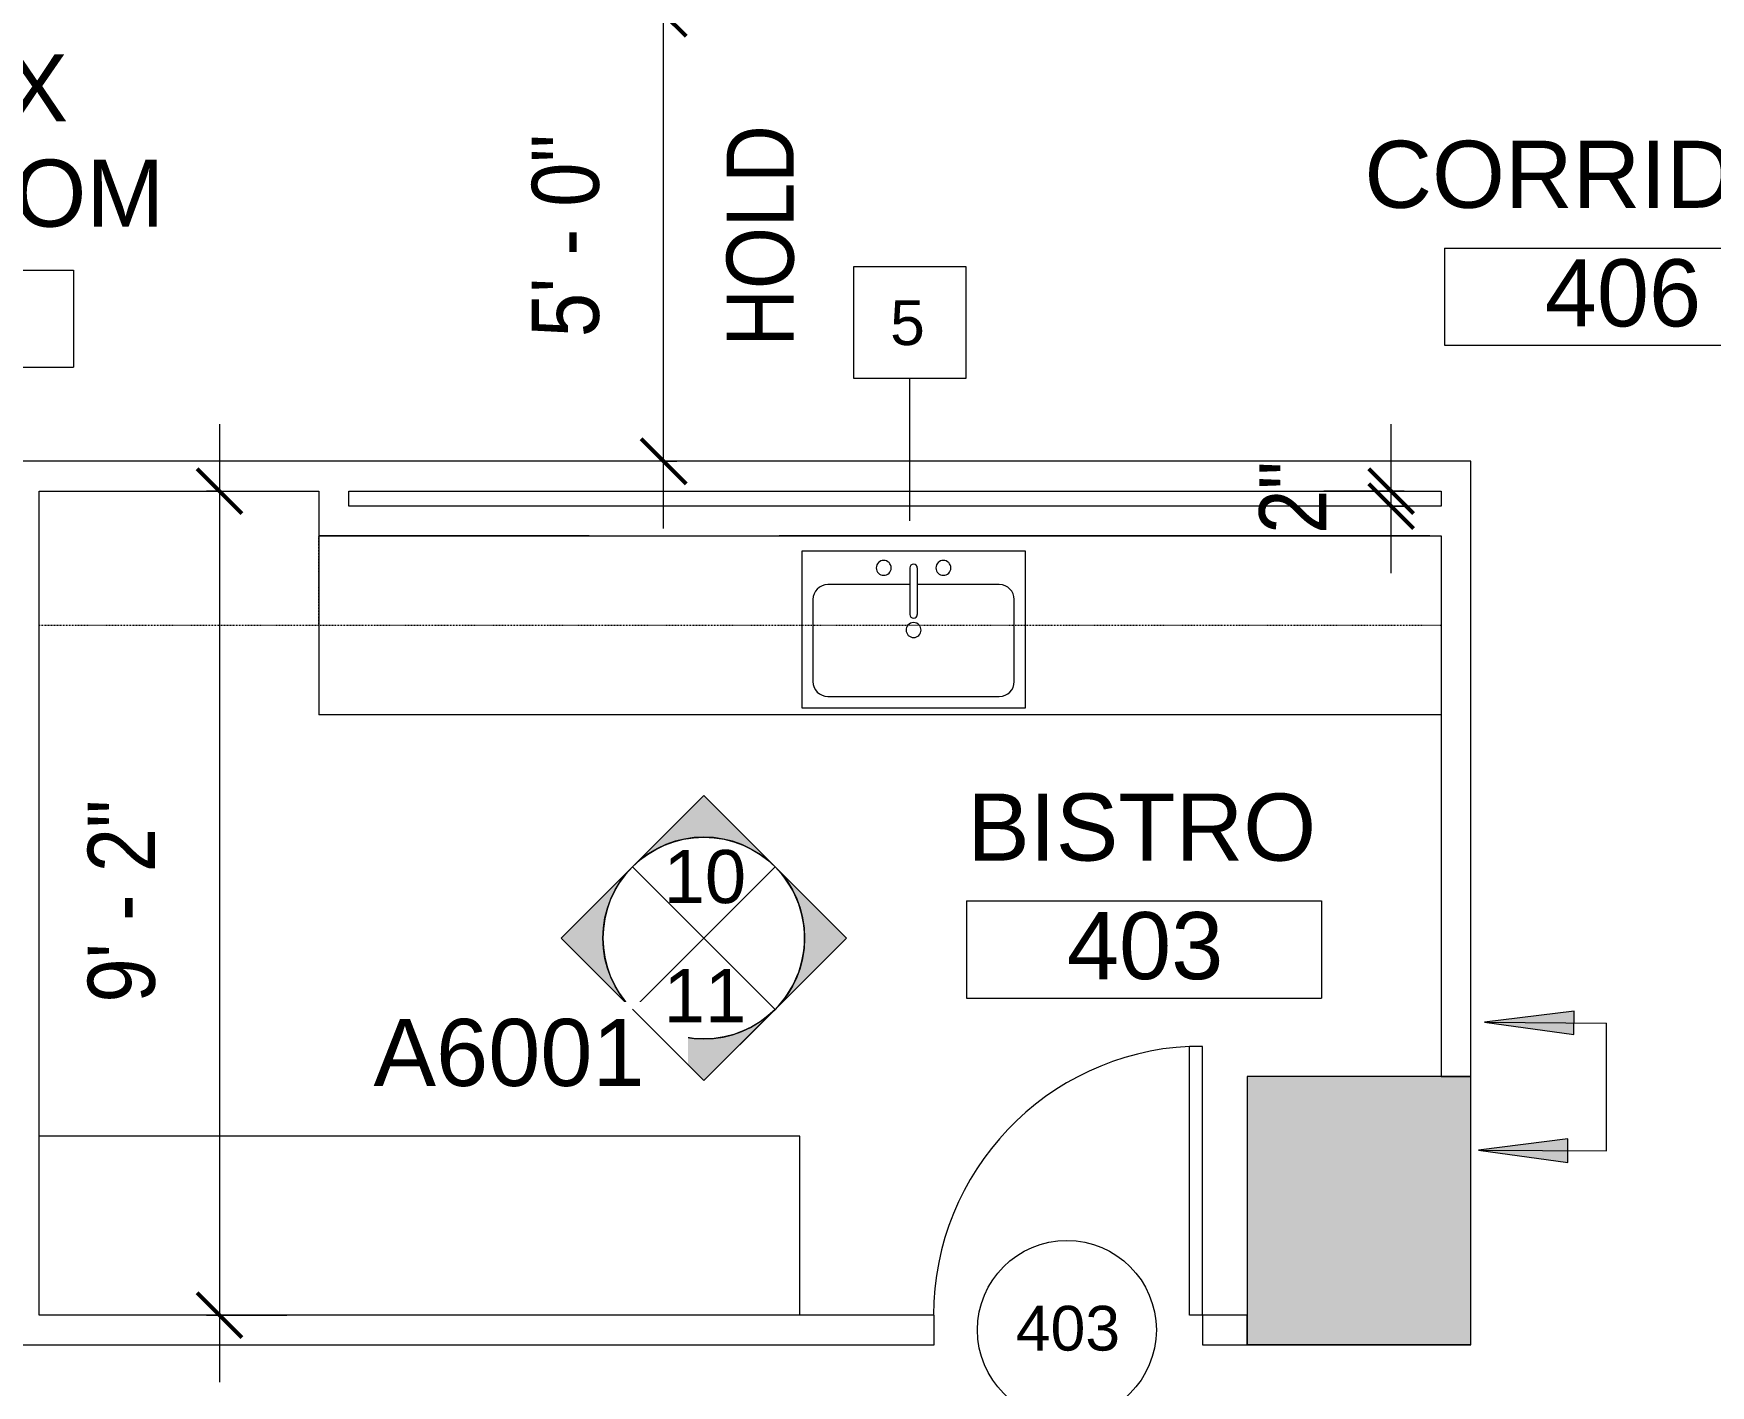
# Model space of a CAD drawing. Header units: inches. Extents: x -865 to 1895, y -762 to 1388.
# Drawn here: x 668.9 to 893.8, y -346.6 to -165.4 of the extents above; entities that cross this region are included whole.
import ezdxf

# ---------------------------------------------------------------- set-up
doc = ezdxf.new("R2010")
doc.units = ezdxf.units.IN
doc.header["$MEASUREMENT"] = 0
doc.linetypes.add('Overhead', pattern=[0.15625, 0.09375, -0.0625])
for name, color, linetype, lineweight in [('4th Floor Revit Background_dwg', 8, 'Continuous', 9), ('8309_BB$0$BB_COL_FILL', 7, 'Continuous', 9), ('A-ANNO-DIMS', 211, 'Continuous', 9), ('A-ANNO-DIMS-96', 211, 'Continuous', 9), ('A-ANNO-NOTE', 131, 'Continuous', 9), ('A-AREA-IDEN', 2, 'Continuous', 20), ('A-DETL-THIN', 151, 'Continuous', 9), ('A-DOOR', 31, 'Continuous', 9), ('A-DOOR-IDEN', 31, 'Continuous', 20), ('A-EXIST-WALL-INT', 7, 'Continuous', 9), ('A-WALL', 113, 'Continuous', 9), ('A-WALL-IDEN', 211, 'Continuous', 20), ('G-ANNO-SYMB', 111, 'Continuous', 9), ('P-SANR-FIXT', 6, 'Continuous', 9), ('Q-CASE', 31, 'Continuous', 9)]:
    doc.layers.add(name, color=color, linetype=linetype, lineweight=lineweight)
doc.styles.add('Arial_1', font='arial.ttf', dxfattribs={"height": 9})
doc.styles.add('Arial_2', font='arial.ttf', dxfattribs={"height": 7.125})
doc.styles.add('Arial_3', font='arial.ttf', dxfattribs={"height": 6})
doc.styles.add('Arial_4', font='arial.ttf', dxfattribs={"width": 0.85, "height": 9})
doc.dimstyles.new('Linear_-_3_32__Arial__85_-_1__Tolerance', dxfattribs={"dimscale": 12, "dimtxt": 9.182335, "dimasz": 0.5, "dimexe": 0.75, "dimexo": 0.5, "dimgap": 0.5, "dimtad": 1, "dimdec": 0, "dimzin": 3, "dimdsep": 46, "dimlunit": 4, "dimtxsty": 'Arial_4', "dimblk1": 'OBLIQUE', "dimblk2": 'OBLIQUE', "dimsah": 1, "dimcen": 0.09, "dimdle": 0.75, "dimazin": 0, "dimtfac": 1, "dimtdec": 4, "dimtix": 1, "dimtmove": 0, "dimatfit": 3, "dimfxl": 1, "dimtvp": 1, "dimfrac": 2, "dimtolj": 1, "dimtzin": 0, "dimarcsym": 2})

# ---------------------------------------------------------------- blocks, each defined once
blk = doc.blocks.new('Single-Flush - 36_ x 96_-1532445-4th Floor New Construction - Partition Plan')
at = {"layer": 'A-DOOR', "color": 250, "lineweight": 20}
for p, q in [((16.25, 2), (16.25, 38.02)), ((18, 38.02), (16.25, 38.02)), ((18, 2), (18, 38.02)), ((18, 2), (16.25, 2))]:
    blk.add_line(p, q, dxfattribs=at)
at = {"layer": 'A-DOOR'}
blk.add_arc((18, 2), 36.07, 92.7812, 180, dxfattribs=at)
blk = doc.blocks.new('Counter Top _No Backsplash_ - Standard Counter Top-2847822-4th Floor New Construction - Partition Plan')
at = {"layer": 'Q-CASE', "lineweight": 13}
for p, q in [((-47.26, -4), (-47.26, -28)), ((-47.26, -28), (54.74, -28))]:
    blk.add_line(p, q, dxfattribs=at)
blk = doc.blocks.new('Counter Top _No Backsplash_ - Standard Counter Top-2431475-4th Floor New Construction - Partition Plan')
at = {"layer": 'Q-CASE', "lineweight": 13}
for p, q in [((-47.26, 12), (-47.26, 24)), ((-47.26, 24), (-45.76, 24)), ((-45.76, 24), (41.51, 24)), ((41.51, 24), (67.01, 24)), ((67.01, 24), (103.24, 24)), ((103.24, 12), (103.24, 24)), ((103.24, 0), (103.24, 12)), ((-45.76, 0), (-47.26, 0)), ((41.51, 0), (-45.76, 0)), ((67.01, 0), (41.51, 0)), ((103.24, 0), (67.01, 0))]:
    blk.add_line(p, q, dxfattribs=at)
blk = doc.blocks.new('Upper Cabinet - Standard Upper Cabinet-2431435-4th Floor New Construction - Partition Plan')
at = {"layer": 'Q-CASE', "linetype": 'Overhead'}
for p, q in [((-47.26, 12), (103.24, 12)), ((-47.26, 0), (-47.26, 12)), ((103.24, 12), (103.24, 0))]:
    blk.add_line(p, q, dxfattribs=at)
at = {"layer": 'Q-CASE', "lineweight": 13}
blk.add_line((103.24, 0), (-47.26, 0), dxfattribs=at)
blk = doc.blocks.new('Upper Cabinet - Standard Upper Cabinet-2517444-4th Floor New Construction - Partition Plan')
at = {"layer": 'Q-CASE', "linetype": 'Overhead'}
for p, q in [((-47.26, 18), (-9.76, 18)), ((-47.26, 0), (-47.26, 18)), ((-9.76, 18), (-9.76, 0))]:
    blk.add_line(p, q, dxfattribs=at)
at = {"layer": 'Q-CASE', "lineweight": 13}
blk.add_line((-9.76, 0), (-47.26, 0), dxfattribs=at)
blk = doc.blocks.new('Sink Kitchen-Single - 30_ x 21_-V1-4th Floor New Construction - Partition Plan')
at = {"layer": 'P-SANR-FIXT', "lineweight": 13}
for p, q in [((15.62, 10.59), (-14.38, 10.59)), ((-14.38, 10.59), (-14.38, 0.63)), ((15.62, 0.63), (15.62, 10.59)), ((0.12, 8.34), (0.12, 2.09)), ((1.12, 8.34), (1.12, 2.09)), ((0.12, 6.09), (-10.88, 6.09)), ((12.12, 6.09), (1.12, 6.09)), ((-12.88, 4.09), (-12.88, 0.63)), ((14.12, 0.63), (14.12, 4.09)), ((-14.38, 0.63), (-14.38, -10.41)), ((-12.88, 0.63), (-12.88, -6.91)), ((14.12, -6.91), (14.12, 0.63)), ((15.62, -10.41), (15.62, 0.63)), ((-10.88, -8.91), (12.12, -8.91)), ((-14.38, -10.41), (15.62, -10.41))]:
    blk.add_line(p, q, dxfattribs=at)
for centre, radius, start, end in [((-3.38, 8.34), 1, 360, 180), ((4.62, 8.34), 1, 360, 180), ((-3.38, 8.34), 1, 180, 0), ((0.62, 8.34), 0.5, 360, 180), ((4.62, 8.34), 1, 180, 360), ((-10.88, 4.09), 2, 90, 180), ((12.12, 4.09), 2, 360, 90), ((0.62, 0), 1, 139.6521, 180), ((0.62, 0), 1, 180, 0), ((0.62, 0), 1, 40.3479, 139.6521), ((0.62, 2.09), 0.5, 180, 0), ((0.62, 0), 1, 360, 40.3479), ((-10.88, -6.91), 2, 180, 270), ((12.12, -6.91), 2, 270, 0)]:
    blk.add_arc(centre, radius, start, end, dxfattribs=at)
blk = doc.blocks.new('Base Cabinet - Standard Base Cabinet-2434158-4th Floor New Construction - Partition Plan')
at = {"layer": 'Q-CASE', "lineweight": 13}
blk.add_line((35.47, 0), (-0.76, 0), dxfattribs=at)
blk = doc.blocks.new('Base Cabinet - Standard Base Cabinet-2434338-4th Floor New Construction - Partition Plan')
at = {"layer": 'Q-CASE', "lineweight": 13}
blk.add_line((86.51, 0), (-0.76, 0), dxfattribs=at)
blk = doc.blocks.new('4th Floor Revit Background_dwg-1506688-4th Floor New Construction - Partition Plan')
at = {"layer": '8309_BB$0$BB_COL_FILL'}
blk.add_hatch(color=256, dxfattribs=at).paths.add_polyline_path([(2018.34, 499.78), (2018.34, 535.78), (1988.34, 535.78), (1988.34, 499.78), (2014.34, 499.78)], flags=0)
for p, q in [((2018.34, 535.78), (1988.34, 535.78)), ((1988.34, 535.78), (1988.34, 499.78)), ((2018.34, 499.78), (2018.34, 535.78)), ((1988.34, 499.78), (2014.34, 499.78)), ((2018.34, 499.78), (1988.34, 499.78)), ((2014.34, 499.78), (2018.34, 499.78))]:
    blk.add_line(p, q, dxfattribs=at)
at = {"layer": 'A-EXIST-WALL-INT', "flags": 128}
for points in [[(1988.34, 499.78), (2018.34, 499.78), (2018.34, 535.78)], [(2014.34, 535.78), (1988.34, 535.78), (1988.34, 503.78)]]:
    blk.add_lwpolyline(points, dxfattribs=at)
blk = doc.blocks.new('Elevation - Interiors-59324-4th Floor New Construction - Partition Plan')
at = {"layer": 'G-ANNO-SYMB'}
h = blk.add_hatch(color=256, dxfattribs=at)
edge = h.paths.add_edge_path(flags=0)
edge.add_line((-0.0996, 0.0996), (0, 0.1992))
edge.add_line((0, 0.1992), (0.0996, 0.0996))
edge.add_arc((0, 0), 0.1409, 45, 135)
h = blk.add_hatch(color=256, dxfattribs=at)
edge = h.paths.add_edge_path(flags=0)
edge.add_line((-0.1992, 0), (-0.0996, 0.0996))
edge.add_arc((0, 0), 0.1409, 135, 225)
edge.add_line((-0.0996, -0.0996), (-0.1992, 0))
h = blk.add_hatch(color=256, dxfattribs=at)
edge = h.paths.add_edge_path(flags=0)
edge.add_line((0.1992, 0), (0.0996, -0.0996))
edge.add_arc((0, 0), 0.1409, 315, 405)
edge.add_line((0.0996, 0.0996), (0.1992, 0))
h = blk.add_hatch(color=256, dxfattribs=at)
edge = h.paths.add_edge_path(flags=0)
edge.add_arc((0, 0), 0.1409, 225, 315)
edge.add_line((0.0996, -0.0996), (0, -0.1992))
edge.add_line((0, -0.1992), (-0.0996, -0.0996))
for p, q in [((0, 0.1992), (-0.1992, 0)), ((0, 0.1992), (-0.0996, 0.0996)), ((0.1992, 0), (0, 0.1992)), ((0.0996, 0.0996), (0, 0.1992)), ((-0.0996, 0.0996), (-0.1992, 0)), ((-0.0996, 0.0996), (0.0996, -0.0996)), ((0.0996, 0.0996), (-0.0996, -0.0996)), ((0, 0), (-0.0996, 0.0996)), ((-0.0996, 0.0996), (0, 0)), ((0.0996, 0.0996), (0, 0)), ((0, 0), (0.0996, 0.0996)), ((0.1992, 0), (0.0996, 0.0996)), ((0, -0.1992), (0.1992, 0)), ((-0.1992, 0), (0, -0.1992)), ((-0.1992, 0), (-0.0996, -0.0996)), ((-0.0996, -0.0996), (0, 0)), ((0, 0), (-0.0996, -0.0996)), ((0, 0), (0.0996, -0.0996)), ((0.0996, -0.0996), (0, 0)), ((0.0996, -0.0996), (0.1992, 0)), ((-0.0996, -0.0996), (0, -0.1992)), ((0, -0.1992), (0.0996, -0.0996))]:
    blk.add_line(p, q, dxfattribs=at)
blk.add_circle((0, 0), 0.1409, dxfattribs=at)
for start, end in [(45, 135), (45, 135), (135, 225), (135, 225), (315, 45), (315, 45), (225, 315), (225, 315)]:
    blk.add_arc((0, 0), 0.1409, start, end, dxfattribs=at)
blk = doc.blocks.new('Elevation - Triangle - 51_256_-58624-4th Floor New Construction - Partition Plan')
at = {"layer": 'G-ANNO-SYMB'}
for p, q in [((0, 0.0996), (-0.0996, 0)), ((0.0996, 0), (0, 0.0996))]:
    blk.add_line(p, q, dxfattribs=at)
blk = doc.blocks.new('FORM Room Tag - Name _ Number-61107-4th Floor New Construction - Partition Plan')
at = {"layer": 'A-AREA-IDEN'}
for p, q in [((-0.2444, -0.0231), (-0.2444, -0.1589)), ((-0.2444, -0.0231), (0.2515, -0.0231)), ((0.2515, -0.0231), (0.2515, -0.1589)), ((-0.2444, -0.1589), (0.2515, -0.1589))]:
    blk.add_line(p, q, dxfattribs=at)
blk = doc.blocks.new('FORM Wall Tag - Default-61693-4th Floor New Construction - Partition Plan')
at = {"layer": 'A-WALL-IDEN'}
for p, q in [((-0.078125, 0.078125), (0.078125, 0.078125)), ((-0.078125, -0.078125), (-0.078125, 0.078125)), ((0.078125, 0.078125), (0.078125, -0.078125)), ((0.078125, -0.078125), (-0.078125, -0.078125))]:
    blk.add_line(p, q, dxfattribs=at)
blk = doc.blocks.new('FORM Door Tag - Default-60822-4th Floor New Construction - Partition Plan')
at = {"layer": 'A-DOOR-IDEN'}
blk.add_circle((-0.002, 0), 0.125, dxfattribs=at)
blk = doc.blocks.new('DIMBLOCK56-4th Floor New Construction - Partition Plan')
at = {"layer": 'A-ANNO-DIMS-96'}
for p, q in [((850.96, -237.72), (850.96, -217.72)), ((852.71, -226.72), (841.96, -226.72)), ((850.96, -226.72), (852.71, -226.72)), ((852.71, -228.72), (841.96, -228.72)), ((850.96, -228.72), (852.71, -228.72))]:
    blk.add_line(p, q, dxfattribs=at)
at = {"layer": 'A-ANNO-DIMS-96', "lineweight": 50}
for p, q in [((850.96, -226.72), (847.96, -223.72)), ((850.96, -228.72), (847.96, -225.72)), ((850.96, -226.72), (853.96, -229.72)), ((850.96, -228.72), (853.96, -231.72))]:
    blk.add_line(p, q, dxfattribs=at)
at = {"layer": 'A-ANNO-DIMS-96', "color": 0, "insert": (833.27, -232.45), "char_height": 9, "width": 11.3578, "attachment_point": 1, "rotation": 90, "line_spacing_factor": 0.941778, "style": 'Arial_4'}
blk.add_mtext('2"', dxfattribs=at)
blk = doc.blocks.new('_Oblique')
at = {"color": 0, "linetype": 'ByBlock', "lineweight": -2}
blk.add_line((-0.5, -0.5), (0.5, 0.5), dxfattribs=at)
blk = doc.blocks.new('DIMBLOCK57-4th Floor New Construction - Partition Plan')
at = {"layer": 'A-ANNO-DIMS-96'}
for p, q in [((753.4, -231.72), (753.4, -153.72)), ((755.16, -162.72), (744.4, -162.72)), ((753.4, -162.72), (755.16, -162.72)), ((755.16, -222.72), (744.4, -222.72)), ((753.4, -222.72), (755.16, -222.72))]:
    blk.add_line(p, q, dxfattribs=at)
at = {"layer": 'A-ANNO-DIMS-96', "lineweight": 50}
for p, q in [((753.4, -162.72), (750.4, -159.72)), ((753.4, -162.72), (756.4, -165.72)), ((753.4, -222.72), (750.4, -219.72)), ((753.4, -222.72), (756.4, -225.72))]:
    blk.add_line(p, q, dxfattribs=at)
at = {"layer": 'A-ANNO-DIMS-96', "color": 0, "char_height": 9, "attachment_point": 1, "rotation": 90, "line_spacing_factor": 0.941778, "style": 'Arial_4'}
for s, insert, width in [('5\' - 0"', (735.72, -206.07), 32.0393), ('HOLD', (761.84, -207.34), 35.0906)]:
    blk.add_mtext(s, dxfattribs=dict(at, insert=insert, width=width))
blk = doc.blocks.new('DIMBLOCK58-4th Floor New Construction - Partition Plan')
at = {"layer": 'A-ANNO-DIMS-96'}
for p, q in [((693.85, -217.72), (693.85, -346.21)), ((692.09, -226.72), (702.85, -226.72)), ((693.85, -226.72), (692.09, -226.72)), ((692.09, -337.21), (702.85, -337.21)), ((693.85, -337.21), (692.09, -337.21))]:
    blk.add_line(p, q, dxfattribs=at)
at = {"layer": 'A-ANNO-DIMS-96', "lineweight": 50}
for p, q in [((693.85, -226.72), (690.85, -223.72)), ((693.85, -226.72), (696.85, -229.72)), ((693.85, -337.21), (690.85, -334.21)), ((693.85, -337.21), (696.85, -340.21))]:
    blk.add_line(p, q, dxfattribs=at)
at = {"layer": 'A-ANNO-DIMS-96', "color": 0, "insert": (676.17, -295.31), "char_height": 9, "width": 32.0393, "attachment_point": 1, "rotation": 90, "line_spacing_factor": 0.941778, "style": 'Arial_4'}
blk.add_mtext('9\' - 2"', dxfattribs=at)

msp = doc.modelspace()

# ---------------------------------------------------------------- hatches: boundary and pattern name
at = {"layer": 'A-ANNO-NOTE', "lineweight": 20}
for points in [[(863.49, -297.93), (875.48, -299.6), (875.5, -296.44)], [(862.66, -315.08), (874.65, -316.74), (874.67, -313.58)]]:
    msp.add_hatch(color=256, dxfattribs=at).paths.add_polyline_path(points, flags=0)

# ---------------------------------------------------------------- linework, layer by layer
for p, q in [((875.5, -296.44), (863.49, -297.93)), ((875.48, -299.6), (875.5, -296.44)), ((863.49, -297.93), (875.48, -299.6)), ((863.49, -297.93), (879.85, -298.05)), ((879.85, -315.2), (879.85, -298.05)), ((874.67, -313.58), (862.66, -315.08)), ((874.65, -316.74), (874.67, -313.58)), ((862.66, -315.08), (874.65, -316.74)), ((862.66, -315.08), (879.85, -315.2))]:
    msp.add_line(p, q, dxfattribs=at)
at = {"layer": 'A-DETL-THIN'}
msp.add_line((696.67, -341.21), (744.67, -341.21), dxfattribs=at)
at = {"layer": 'A-WALL', "color": 250, "lineweight": 20}
for p, q in [((861.67, -222.72), (635.67, -222.72)), ((861.67, -305.21), (861.67, -222.72)), ((669.67, -226.72), (707.17, -226.72)), ((669.67, -337.21), (669.67, -226.72)), ((707.17, -226.72), (707.17, -232.72)), ((711.17, -226.72), (857.67, -226.72)), ((711.17, -228.72), (711.17, -226.72)), ((857.67, -226.72), (857.67, -228.72)), ((857.67, -228.72), (711.17, -228.72)), ((707.17, -232.72), (857.67, -232.72)), ((857.67, -232.72), (857.67, -305.21)), ((857.67, -305.21), (861.67, -305.21)), ((789.67, -337.21), (669.67, -337.21)), ((789.67, -341.21), (789.67, -337.21)), ((831.67, -337.21), (825.67, -337.21)), ((825.67, -337.21), (825.67, -341.21)), ((831.67, -341.21), (831.67, -337.21)), ((646.24, -341.21), (789.67, -341.21)), ((825.67, -341.21), (831.67, -341.21))]:
    msp.add_line(p, q, dxfattribs=at)
at = {"layer": 'A-WALL-IDEN'}
msp.add_line((786.42, -230.72), (786.42, -211.61), dxfattribs=at)

# ---------------------------------------------------------------- block references
at = {"layer": '4th Floor Revit Background_dwg', "color": 7}
msp.add_blockref('4th Floor Revit Background_dwg-1506688-4th Floor New Construction - Partition Plan', (-1156.67, -840.99), dxfattribs=at)
at = {"layer": 'A-AREA-IDEN', "xscale": 95.99999999999994, "yscale": 95.99999999999994, "zscale": 95.99999999999994}
for p in [(881.58, -191.91), (650.12, -194.86), (817.5, -279.45)]:
    msp.add_blockref('FORM Room Tag - Name _ Number-61107-4th Floor New Construction - Partition Plan', p, dxfattribs=at)
at = {"layer": 'A-DOOR', "lineweight": 13}
msp.add_blockref('Single-Flush - 36_ x 96_-1532445-4th Floor New Construction - Partition Plan', (807.67, -339.21), dxfattribs=at)
at = {"layer": 'A-DOOR-IDEN', "xscale": 95.99999999999994, "yscale": 95.99999999999994, "zscale": 95.99999999999994}
msp.add_blockref('FORM Door Tag - Default-60822-4th Floor New Construction - Partition Plan', (807.67, -339.21), dxfattribs=at)
at = {"layer": 'A-WALL-IDEN', "xscale": 95.99999999999994, "yscale": 95.99999999999994, "zscale": 95.99999999999994}
msp.add_blockref('FORM Wall Tag - Default-61693-4th Floor New Construction - Partition Plan', (786.42, -204.11), dxfattribs=at)
at = {"layer": 'G-ANNO-SYMB', "xscale": 95.99999999999994, "yscale": 95.99999999999994, "zscale": 95.99999999999994}
for name, p in [('Elevation - Interiors-59324-4th Floor New Construction - Partition Plan', (758.78, -286.65)), ('Elevation - Triangle - 51_256_-58624-4th Floor New Construction - Partition Plan', (758.78, -277.09))]:
    msp.add_blockref(name, p, dxfattribs=at)
at = {"layer": 'P-SANR-FIXT', "lineweight": 13}
msp.add_blockref('Sink Kitchen-Single - 30_ x 21_-V1-4th Floor New Construction - Partition Plan', (786.3, -245.35), dxfattribs=at)
at = {"layer": 'Q-CASE', "lineweight": 13, "rotation": 180}
for name, p in [('Upper Cabinet - Standard Upper Cabinet-2517444-4th Floor New Construction - Partition Plan', (659.9, -226.72)), ('Counter Top _No Backsplash_ - Standard Counter Top-2431475-4th Floor New Construction - Partition Plan', (810.4, -232.72)), ('Upper Cabinet - Standard Upper Cabinet-2431435-4th Floor New Construction - Partition Plan', (810.4, -232.72)), ('Counter Top _No Backsplash_ - Standard Counter Top-2847822-4th Floor New Construction - Partition Plan', (724.4, -341.21))]:
    msp.add_blockref(name, p, dxfattribs=at)
at = {"layer": 'Q-CASE', "lineweight": 13}
for name, p in [('Base Cabinet - Standard Base Cabinet-2434158-4th Floor New Construction - Partition Plan', (707.93, -232.72)), ('Base Cabinet - Standard Base Cabinet-2434338-4th Floor New Construction - Partition Plan', (769.66, -232.72))]:
    msp.add_blockref(name, p, dxfattribs=at)

# ---------------------------------------------------------------- texts
at = {"layer": 'A-AREA-IDEN', "lineweight": 9, "char_height": 9, "attachment_point": 2, "line_spacing_factor": 0.941778, "style": 'Arial_1'}
for s, insert, width in [('UNISEX\\PRESTROOM', (650.14, -168.13), 86.6066), ('CORRIDOR', (881.59, -179.73), 81.538), ('406', (882.05, -195.63), 25.1225), ('BISTRO', (817.51, -267.27), 55.8646), ('403', (817.97, -283.17), 25.1225)]:
    msp.add_mtext(s, dxfattribs=dict(at, insert=insert, width=width))
at = {"layer": 'A-DOOR-IDEN', "lineweight": 9, "insert": (807.62, -335.97), "char_height": 6, "width": 16.7484, "attachment_point": 2, "line_spacing_factor": 0.941778, "style": 'Arial_3'}
msp.add_mtext('403', dxfattribs=at)
at = {"layer": 'G-ANNO-SYMB', "insert": (758.93, -274.84), "char_height": 7.125, "width": 13.2588, "attachment_point": 2, "line_spacing_factor": 0.941778, "style": 'Arial_2'}
msp.add_mtext('10', dxfattribs=at)

# ---------------------------------------------------------------- dimensions: what is measured, and where the dimension line sits
at = {"layer": 'A-ANNO-DIMS'}
dim = msp.add_linear_dim(base=(753.4, -162.72), p1=(749.16, -222.72), p2=(749.16, -162.72), angle=90, text='<>\\XHOLD', dimstyle='Linear_-_3_32__Arial__85_-_1__Tolerance', override={"dimpost": '<>', "dimfxl": 60}, dxfattribs=at)
dim.commit()
dim.dimension.update_dxf_attribs({"geometry": 'DIMBLOCK57-4th Floor New Construction - Partition Plan', "text_midpoint": (753.4, -192.72)})
for base, p1, p2, override, picture, middle in [((693.85, -337.21), (698.09, -226.72), (698.09, -337.21), {"dimpost": '<>', "dimfxl": 110.48775}, 'DIMBLOCK58-4th Floor New Construction - Partition Plan', (683.26, -281.96)), ((850.96, -226.72), (846.71, -228.72), (846.71, -226.72), {"dimpost": '<>', "dimfxl": 2}, 'DIMBLOCK56-4th Floor New Construction - Partition Plan', (840.44, -227.72))]:
    dim = msp.add_linear_dim(base=base, p1=p1, p2=p2, angle=90, dimstyle='Linear_-_3_32__Arial__85_-_1__Tolerance', override=override, dxfattribs=at)
    dim.commit()
    dim.dimension.update_dxf_attribs({"geometry": picture, "text_midpoint": middle})

# ---------------------------------------------------------------- next in the draw order: texts
at = {"layer": 'A-WALL-IDEN', "lineweight": 9, "insert": (786.1, -201.13), "char_height": 6, "width": 5.5828, "attachment_point": 2, "line_spacing_factor": 0.941778, "style": 'Arial_3', "bg_fill": 3, "box_fill_scale": 1.25, "bg_fill_color": 256, "bg_fill_true_color": 13158600, "bg_fill_transparency": 0}
msp.add_mtext('5', dxfattribs=at)
at = {"layer": 'G-ANNO-SYMB', "insert": (732.67, -297.49), "char_height": 9, "width": 43.5237, "attachment_point": 2, "line_spacing_factor": 0.941778, "style": 'Arial_1', "bg_fill": 3, "box_fill_scale": 1.25, "bg_fill_color": 256, "bg_fill_true_color": 13158600, "bg_fill_transparency": 0}
msp.add_mtext('A6001', dxfattribs=at)

# ---------------------------------------------------------------- next in the draw order: block references
at = {"layer": 'G-ANNO-SYMB', "extrusion": (0, 0, -1), "xscale": 95.99999999999994, "yscale": 95.99999999999994, "zscale": 95.99999999999994, "rotation": 180}
msp.add_blockref('Elevation - Triangle - 51_256_-58624-4th Floor New Construction - Partition Plan', (-758.78, -296.21), dxfattribs=at)

# ---------------------------------------------------------------- next in the draw order: texts
at = {"layer": 'G-ANNO-SYMB', "insert": (758.93, -290.81), "char_height": 7.125, "width": 13.2588, "attachment_point": 2, "line_spacing_factor": 0.941778, "style": 'Arial_2'}
msp.add_mtext('11', dxfattribs=at)

doc.saveas('drawing.dxf')
